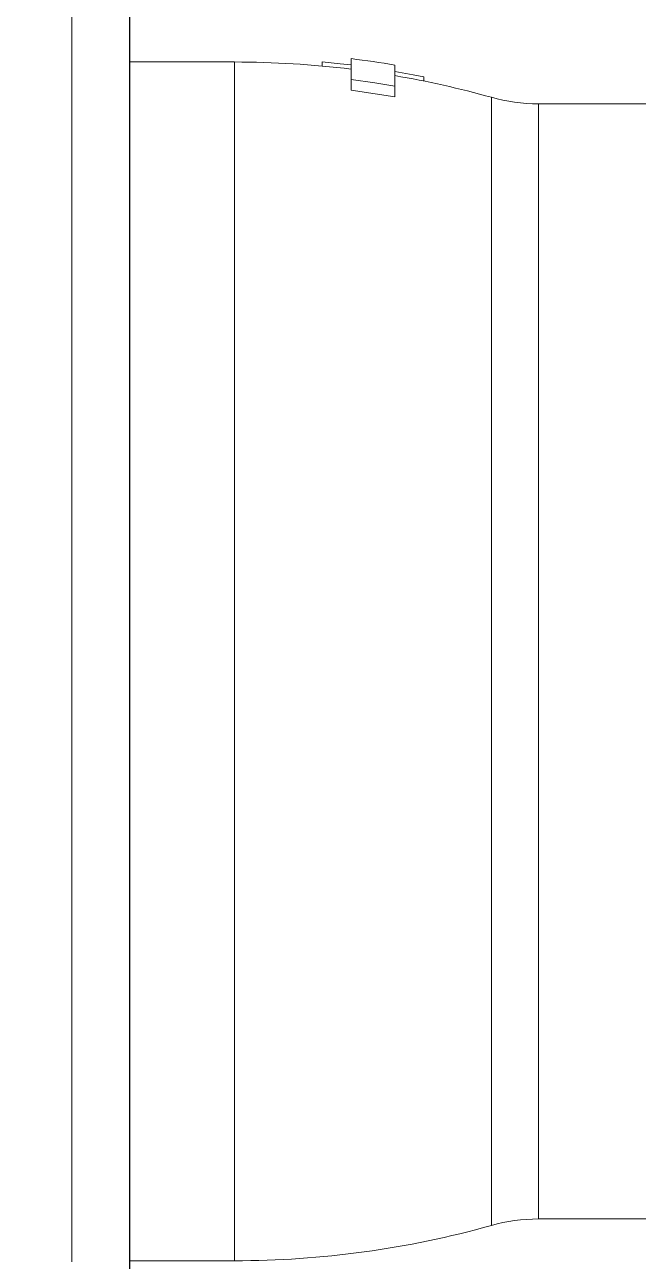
# Model space of a CAD drawing. Header units: millimetres. Extents: x 1573 to 2177, y 1587 to 1932.
# Drawn here: x 1903.8784 to 1903.9048, y 1920.0653 to 1920.1185 of the extents above; entities that cross this region are included whole.
import ezdxf

# ---------------------------------------------------------------- set-up
doc = ezdxf.new("R2010")
doc.units = ezdxf.units.MM
doc.header["$LTSCALE"] = 0.03
doc.linetypes.add('HIDDEN', pattern=[9.525, 6.35, -3.175])
doc.layers.add('-HIDRO', color=8, linetype='Continuous')
doc.layers.add('TigreCad', color=2, linetype='Continuous', lineweight=13)

# ---------------------------------------------------------------- blocks, each defined once
blk = doc.blocks.new('27952097s')
at = {"layer": 'TigreCad', "linetype": 'Continuous'}
for p, q in [((-14.968, 31.67), (-17.227, 31.67)), ((-12.617, 31.67), (-14.968, 31.67)), ((-10.189, 31.67), (-12.617, 31.67)), ((-7.697, 31.67), (-10.189, 31.67)), ((-5.158, 31.67), (-7.697, 31.67)), ((-2.587, 31.67), (-5.158, 31.67)), ((0, 31.67), (-2.587, 31.67)), ((2.587, 31.67), (0, 31.67)), ((5.158, 31.67), (2.587, 31.67)), ((7.697, 31.67), (5.158, 31.67)), ((10.189, 31.67), (7.697, 31.67)), ((12.617, 31.67), (10.189, 31.67)), ((14.968, 31.67), (12.617, 31.67)), ((17.227, 31.67), (14.968, 31.67)), ((19.38, 31.67), (17.227, 31.67)), ((-14.982, 30), (-17.242, 30)), ((-17.2, 30), (-17.2, 27)), ((-12.629, 30), (-14.982, 30)), ((-10.198, 30), (-12.629, 30)), ((-7.704, 30), (-10.198, 30)), ((-5.162, 30), (-7.704, 30)), ((-2.589, 30), (-5.162, 30)), ((0, 30), (-2.589, 30)), ((2.589, 30), (0, 30)), ((5.162, 30), (2.589, 30)), ((7.704, 30), (5.162, 30)), ((10.198, 30), (7.704, 30)), ((12.629, 30), (10.198, 30)), ((14.982, 30), (12.629, 30)), ((17.242, 30), (14.982, 30)), ((17.2, 27), (17.2, 30)), ((19.397, 30), (17.242, 30)), ((-17.2, 27), (-17.092, 27)), ((-17.092, 27), (-16.769, 27)), ((-16.769, 27), (-16.235, 27)), ((-16.235, 27), (-15.497, 27)), ((-15.497, 27), (-14.564, 27)), ((-14.564, 27), (-13.448, 27)), ((-13.448, 27), (-12.162, 27)), ((-12.162, 27), (-10.724, 27)), ((-10.724, 27), (-9.151, 27)), ((-9.151, 27), (-7.463, 27)), ((-7.463, 27), (-5.681, 27)), ((-5.681, 27), (-3.827, 27)), ((-3.827, 27), (-1.926, 27)), ((-1.926, 27), (0, 27)), ((0, 27), (1.926, 27)), ((1.926, 27), (3.827, 27)), ((3.827, 27), (5.681, 27)), ((5.681, 27), (7.463, 27)), ((7.463, 27), (9.151, 27)), ((9.151, 27), (10.724, 27)), ((10.724, 27), (12.162, 27)), ((12.162, 27), (13.448, 27)), ((13.448, 27), (14.564, 27)), ((14.564, 27), (15.497, 27)), ((15.497, 27), (16.235, 27)), ((16.235, 27), (16.769, 27)), ((16.769, 27), (17.092, 27)), ((17.092, 27), (17.2, 27)), ((17.083, 24.481), (17.204, 24.481)), ((17.204, 24.481), (17.151, 23.968)), ((17.151, 23.968), (17.114, 23.65)), ((16.289, 22.961), (16.387, 23.65)), ((16.387, 23.65), (16.7, 23.65)), ((16.7, 23.65), (16.606, 22.975)), ((17.146, 23.65), (16.7, 23.65)), ((17.296, 23.65), (17.146, 23.65)), ((16.196, 22.4), (16.289, 22.961)), ((16.606, 22.975), (16.511, 22.4)), ((16.196, 22.4), (16.511, 22.4)), ((16.511, 22.4), (16.962, 22.4)), ((16.93, 22.4), (16.835, 21.878)), ((16.962, 22.4), (17.113, 22.4)), ((16.835, 21.878), (16.774, 21.569)), ((16.654, 21.569), (16.774, 21.569)), ((-16.186, 19.633), (-16.084, 19.633)), ((-16.084, 19.633), (-15.78, 19.633)), ((-15.78, 19.633), (-15.278, 19.633)), ((-15.278, 19.633), (-14.583, 19.633)), ((-14.583, 19.633), (-13.705, 19.633)), ((-13.705, 19.633), (-12.655, 19.633)), ((-12.655, 19.633), (-11.445, 19.633)), ((-11.445, 19.633), (-10.092, 19.633)), ((-10.092, 19.633), (-8.611, 19.633)), ((-8.611, 19.633), (-7.023, 19.633)), ((-7.023, 19.633), (-5.346, 19.633)), ((-5.346, 19.633), (-3.602, 19.633)), ((-3.602, 19.633), (-1.812, 19.633)), ((-1.812, 19.633), (0, 19.633)), ((0, 19.633), (1.812, 19.633)), ((1.812, 19.633), (3.602, 19.633)), ((3.602, 19.633), (5.346, 19.633)), ((5.346, 19.633), (7.023, 19.633)), ((7.023, 19.633), (8.611, 19.633)), ((8.611, 19.633), (10.092, 19.633)), ((10.092, 19.633), (11.445, 19.633)), ((11.445, 19.633), (12.655, 19.633)), ((12.655, 19.633), (13.705, 19.633)), ((13.705, 19.633), (14.583, 19.633)), ((14.583, 19.633), (15.278, 19.633)), ((15.278, 19.633), (15.78, 19.633)), ((15.78, 19.633), (16.084, 19.633)), ((16.084, 19.633), (16.186, 19.633)), ((-15.892, 18.282), (-16, 18.282)), ((-16, 18.282), (-16, 4.245)), ((-15.569, 18.282), (-15.892, 18.282)), ((-15.035, 18.282), (-15.569, 18.282)), ((-14.298, 18.282), (-15.035, 18.282)), ((-13.368, 18.282), (-14.298, 18.282)), ((-12.257, 18.282), (-13.368, 18.282)), ((-10.98, 18.282), (-12.257, 18.282)), ((-9.555, 18.282), (-10.98, 18.282)), ((-8, 18.282), (-9.555, 18.282)), ((-6.337, 18.282), (-8, 18.282)), ((-4.589, 18.282), (-6.337, 18.282)), ((-2.778, 18.282), (-4.589, 18.282)), ((-0.93, 18.282), (-2.778, 18.282)), ((0.93, 18.282), (-0.93, 18.282)), ((2.778, 18.282), (0.93, 18.282)), ((4.589, 18.282), (2.778, 18.282)), ((6.337, 18.282), (4.589, 18.282)), ((8, 18.282), (6.337, 18.282)), ((9.555, 18.282), (8, 18.282)), ((10.98, 18.282), (9.555, 18.282)), ((12.257, 18.282), (10.98, 18.282)), ((13.368, 18.282), (12.257, 18.282)), ((14.298, 18.282), (13.368, 18.282)), ((15.035, 18.282), (14.298, 18.282)), ((15.569, 18.282), (15.035, 18.282)), ((15.892, 18.282), (15.569, 18.282)), ((16, 18.282), (15.892, 18.282)), ((16, 4.245), (16, 18.282))]:
    blk.add_line(p, q, dxfattribs=at)
for centre, radius, start, end in [((10.067, 27), 27.267, 180, 195.675), ((-10.067, 27), 27.267, 352.9428, 0), ((-10.067, 27), 27.567, 350.3942, 353.02), ((-10.067, 27), 27.267, 344.325, 350.2875), ((-21, 18.282), 5, 0, 15.675), ((21, 18.282), 5, 164.325, 180)]:
    blk.add_arc(centre, radius, start, end, dxfattribs=at)

msp = doc.modelspace()

# ---------------------------------------------------------------- linework, layer by layer
at = {"layer": '-HIDRO'}
msp.add_line((1903.882889, 1918.075297), (1903.882889, 1920.550297), dxfattribs=at)
at = {"layer": '-HIDRO', "linetype": 'HIDDEN', "ltscale": 0.5}
msp.add_circle((1901.782981, 1918.290665), 2.25, dxfattribs=at)

# ---------------------------------------------------------------- block references
at = {"layer": 'TigreCad', "xscale": 0.00149994, "yscale": 0.00149994, "zscale": 0.00149994, "rotation": 89.99999999999999}
msp.add_blockref('27952097s', (1903.927887, 1920.091078), dxfattribs=at)

doc.saveas('drawing.dxf')
